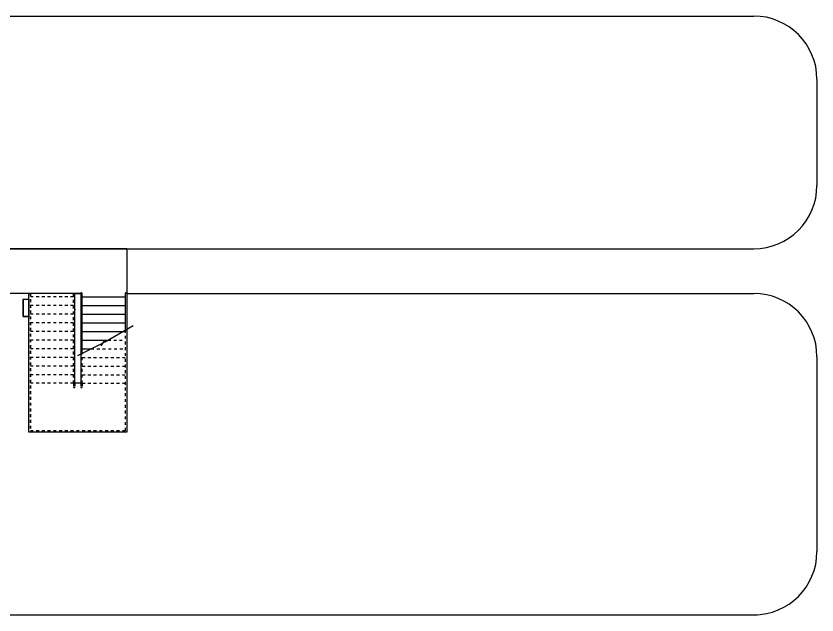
# Model space of a CAD drawing. Header units: millimetres. Extents: x 2128 to 2646, y 1972 to 2207.
# Drawn here: x 2417.16 to 2445.01, y 2098.51 to 2119.33 of the extents above; entities that cross this region are included whole.
import ezdxf

# ---------------------------------------------------------------- set-up
doc = ezdxf.new("R2010")
doc.units = ezdxf.units.MM
doc.linetypes.add('HIDDEN', pattern=[0.375, 0.25, -0.125])
for name, color, linetype in [('AR-CALÇADA', 1, 'Continuous'), ('AR-ESCADA', 2, 'Continuous'), ('AR-PISO', 1, 'Continuous'), ('ES-GUARDACORPO', 2, 'Continuous'), ('es-linhacorte', 1, 'Continuous'), ('ES-PILAR', 3, 'Continuous'), ('ibio', 2, 'Continuous'), ('Layer4', 4, 'Continuous'), ('PROJ2', 1, 'HIDDEN')]:
    doc.layers.add(name, color=color, linetype=linetype)

# ---------------------------------------------------------------- blocks, each defined once
blk = doc.blocks.new('ES-2P-1PAV-D')
at = {"color": 1}
blk.add_line((4.75, -0.775), (4.55, -0.775), dxfattribs=at)
for q in [(2.95, -0.975), (2.75, -1.575)]:
    blk.add_line((2.75, -0.975), q)
at = {"layer": 'AR-PISO'}
for p, q in [((6.35, 0.775), (0, 0.775)), ((0, -0.775), (0, 0.775)), ((6.35, 0.775), (6.35, -0.775)), ((4.55, -0.775), (0, -0.775))]:
    blk.add_line(p, q, dxfattribs=at)
at = {"layer": 'AR-PISO', "color": 2}
for p, q in [((4.8, -0.9), (6.3, -0.9)), ((4.8, -1.2), (6.3, -1.2)), ((4.8, -1.5), (6.3, -1.5)), ((4.8, -1.8), (6.3, -1.8)), ((4.8, -2.1), (6.21, -2.1)), ((4.8, -2.4), (5.697, -2.4)), ((4.8, -2.7), (5.111, -2.7))]:
    blk.add_line(p, q, dxfattribs=at)
at = {"layer": 'ES-GUARDACORPO'}
for p, q in [((4.75, -0.775), (4.75, -0.775)), ((4.8, -0.9), (4.8, -0.775)), ((6.3, -0.775), (6.3, -2.048)), ((6.35, -0.775), (6.35, -2.018)), ((4.8, -2.855), (4.8, -0.9))]:
    blk.add_line(p, q, dxfattribs=at)
for centre in [(4.775, -0.775), (6.325, -0.775)]:
    blk.add_arc(centre, 0.025, 0, 180, dxfattribs=at)
at = {"layer": 'es-linhacorte'}
for p, q in [((5.578, -2.47), (6.569, -1.89)), ((5.462, -2.596), (5.578, -2.418)), ((5.578, -2.418), (5.578, -2.47)), ((4.649, -2.931), (5.48, -2.516)), ((5.48, -2.516), (5.462, -2.596))]:
    blk.add_line(p, q, dxfattribs=at)
at = {"layer": 'ES-PILAR'}
for p, q in [((2.75, -1.575), (2.95, -1.575)), ((4.75, -3.9), (4.55, -3.9))]:
    blk.add_line(p, q, dxfattribs=at)
for points in [[(4.55, -1.35), (4.55, -1.32), (4.55, -0.775), (4.75, -0.775), (4.75, -1.32), (4.75, -1.35), (4.75, -3.9), (4.55, -3.9)], [(2.75, -0.975), (2.95, -0.975), (2.95, -1.575), (2.75, -1.575)]]:
    blk.add_lwpolyline(points, close=True, dxfattribs=at)
at = {"layer": 'Layer4'}
for p, q in [((4.55, -1.32), (4.55, -1.35)), ((4.75, -1.32), (4.75, -1.35))]:
    blk.add_line(p, q, dxfattribs=at)
at = {"layer": 'PROJ2', "ltscale": 0.01}
for p, q in [((2.95, -0.775), (2.95, -5.6)), ((3, -0.775), (3, -5.55)), ((4.5, -3.9), (4.5, -0.775)), ((4.55, -0.775), (4.55, -0.775)), ((4.5, -0.9), (3, -0.9)), ((4.5, -1.2), (3, -1.2)), ((4.5, -1.5), (3, -1.5)), ((4.5, -1.8), (3, -1.8)), ((4.5, -2.1), (3, -2.1)), ((6.21, -2.1), (6.3, -2.1)), ((6.3, -2.048), (6.3, -5.55)), ((6.35, -2.018), (6.35, -5.6)), ((4.5, -2.4), (3, -2.4)), ((5.697, -2.4), (6.3, -2.4)), ((4.5, -2.7), (3, -2.7)), ((5.111, -2.7), (6.3, -2.7)), ((4.5, -3), (3, -3)), ((4.8, -3.9), (4.8, -2.855)), ((4.8, -3), (6.3, -3)), ((4.5, -3.3), (3, -3.3)), ((4.8, -3.3), (6.3, -3.3)), ((4.5, -3.6), (3, -3.6)), ((4.8, -3.6), (6.3, -3.6)), ((4.5, -3.9), (3, -3.9)), ((4.5, -3.9), (4.5, -4.025)), ((4.55, -3.9), (4.55, -4.025)), ((4.75, -3.9), (4.75, -4.025)), ((4.8, -3.9), (6.3, -3.9)), ((4.8, -3.9), (4.8, -4.025)), ((6.3, -5.55), (3, -5.55)), ((6.35, -5.6), (2.95, -5.6))]:
    blk.add_line(p, q, dxfattribs=at)
for centre in [(4.525, -4.025), (4.775, -4.025)]:
    blk.add_arc(centre, 0.025, 180, 0, dxfattribs=at)

msp = doc.modelspace()

# ---------------------------------------------------------------- linework, layer by layer
at = {"layer": 'AR-CALÇADA'}
for p, q in [((2377.451, 2119.33), (2442.811, 2119.33)), ((2445.011, 2117.13), (2445.011, 2113.44)), ((2421.011, 2111.24), (2442.811, 2111.24)), ((2421.011, 2109.69), (2442.811, 2109.69)), ((2445.011, 2107.49), (2445.011, 2100.715)), ((2368.386, 2098.515), (2442.811, 2098.515)), ((2437.889, 2098.514), (2442.945, 2098.514))]:
    msp.add_line(p, q, dxfattribs=at)
for centre, start, end in [((2442.811, 2117.13), 0, 90), ((2442.811, 2113.44), 270, 0), ((2442.811, 2107.49), 0, 90), ((2442.811, 2100.715), 270, 0)]:
    msp.add_arc(centre, 2.2, start, end, dxfattribs=at)
at = {"layer": 'ibio'}
msp.add_lwpolyline([(2414.661, 2115.965), (2414.661, 2111.24), (2421.011, 2111.24), (2421.011, 2104.865), (2417.611, 2104.865), (2417.611, 2109.69), (2414.661, 2109.69), (2414.661, 2099.315)], dxfattribs=at)

# ---------------------------------------------------------------- block references
at = {"layer": 'AR-ESCADA'}
msp.add_blockref('ES-2P-1PAV-D', (2414.661, 2110.465), dxfattribs=at)

doc.saveas('drawing.dxf')
